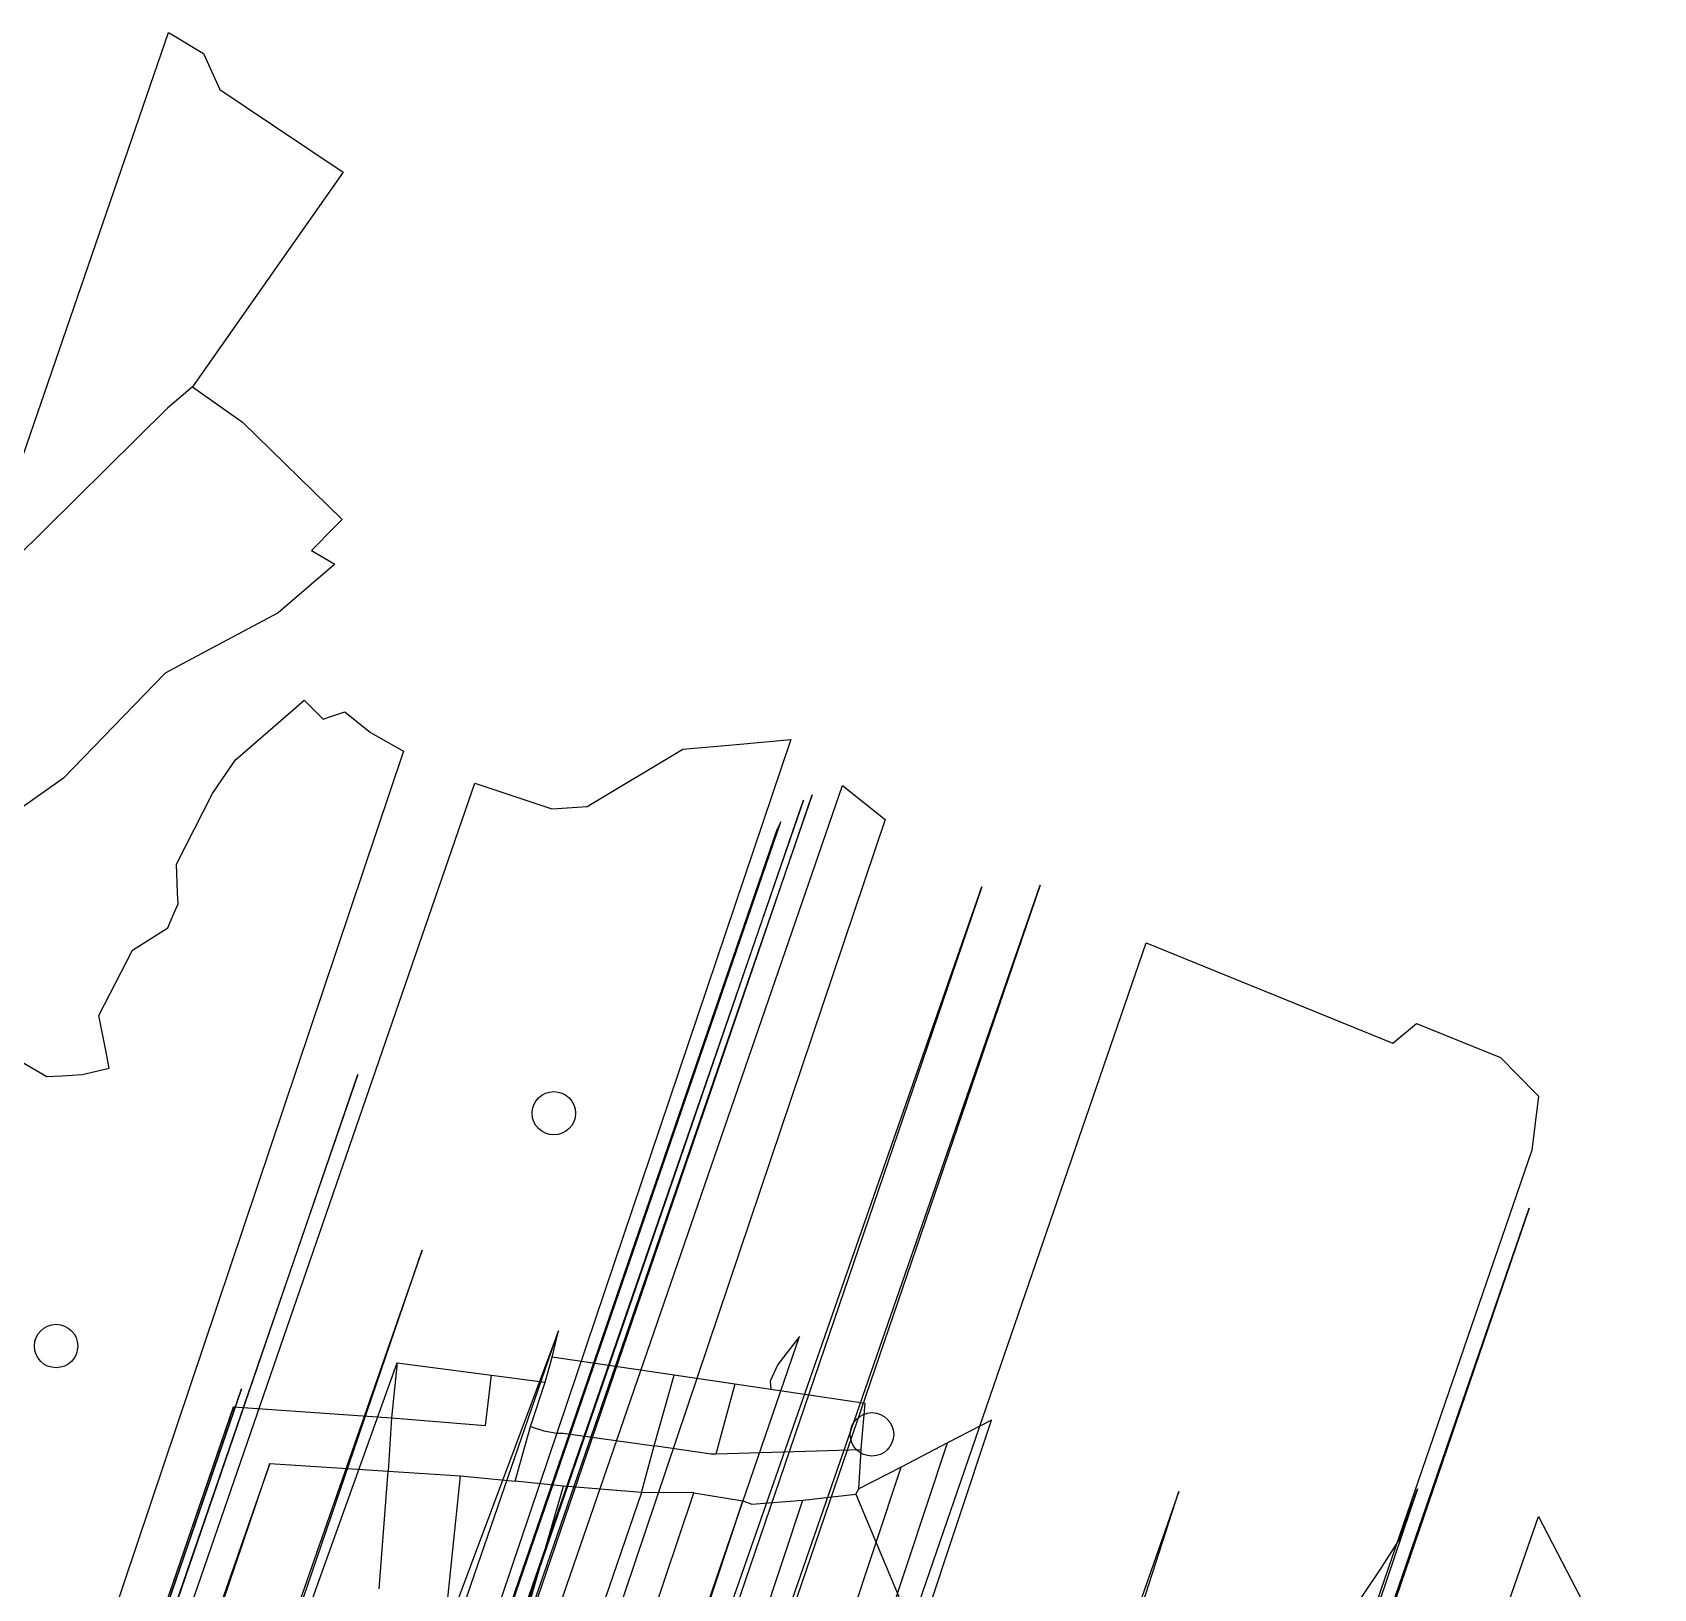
# Model space of a CAD drawing. Extents: x -1515 to 3065, y -1614 to 5536.
# Drawn here: x 1549 to 2290, y 4571 to 5283 of the extents above; entities that cross this region are included whole.
import ezdxf

# ---------------------------------------------------------------- set-up
doc = ezdxf.new("R2010")
doc.units = 0
doc.header["$MEASUREMENT"] = 0
doc.layers.add('0710400000', color=7, linetype='CONTINUOUS')
doc.layers.add('ZONA', color=3, linetype='CONTINUOUS')

msp = doc.modelspace()

# ---------------------------------------------------------------- linework, layer by layer
at = {"layer": '0710400000', "color": 5}
for p, q in [((91.94, 866.72), (1610.92, 5282.71)), ((1610.92, 5282.71), (1613.59, 5281.11)), ((1613.59, 5281.11), (1626.91, 5273.11)), ((1626.91, 5273.11), (1634.46, 5256.66)), ((1634.46, 5256.66), (1658.58, 5240.44)), ((1658.58, 5240.44), (1690.79, 5218.77)), ((1690.79, 5218.77), (1667.84, 5186.09)), ((1667.84, 5186.09), (1621.95, 5120.7)), ((1621.95, 5120.7), (1610.45, 5110.92)), ((1621.95, 5120.7), (1644.83, 5104.48)), ((1610.45, 5110.92), (1540.91, 5042.06)), ((1644.83, 5104.48), (1690.38, 5060.1)), ((1687.18, 5056.86), (1676.39, 5045.93)), ((1690.38, 5060.1), (1687.18, 5056.86)), ((1676.39, 5045.93), (1687.08, 5039.55)), ((1687.08, 5039.55), (1661.09, 5017.37)), ((1661.09, 5017.37), (1619.3, 4995.04)), ((1609.49, 4989.79), (1595.08, 4974.92)), ((1619.3, 4995.04), (1609.49, 4989.79)), ((1595.08, 4974.92), (1562.99, 4941.79)), ((1667.99, 4973.03), (1673.02, 4977.37)), ((1673.02, 4977.37), (1673.89, 4976.51)), ((1673.89, 4976.51), (1681.63, 4968.77)), ((1641.54, 4950.19), (1667.99, 4973.03)), ((1681.63, 4968.77), (1684.31, 4969.66)), ((1684.31, 4969.66), (1691.6, 4972.09)), ((1691.6, 4972.09), (1703.33, 4962.71)), ((1703.33, 4962.71), (1718.43, 4954.07)), ((1718.43, 4954.07), (228.4, 525.16)), ((1895.48, 4959.4), (398.26, 524.13)), ((1802.4, 4928.88), (1846.12, 4954.97)), ((1846.12, 4954.97), (1870.62, 4957.16)), ((1870.62, 4957.16), (1895.48, 4959.4)), ((1631.14, 4934.76), (1641.54, 4950.19)), ((228.4, 525.16), (1751.02, 4939.5)), ((398.26, 524.13), (1919.1, 4938.44)), ((1562.99, 4941.79), (1496.91, 4895.16)), ((1751.02, 4939.5), (1786.23, 4927.73)), ((1919.1, 4938.44), (1938.64, 4922.85)), ((1901.32, 4931.76), (373.16, 508.29)), ((1905.23, 4934.14), (383.71, 516.9)), ((383.71, 516.9), (1901.32, 4931.76)), ((398.26, 524.13), (1905.23, 4934.14)), ((1614.54, 4902.53), (1631.14, 4934.76)), ((1938.64, 4922.85), (442.74, 485.28)), ((1786.23, 4927.73), (1788.67, 4927.9)), ((1788.67, 4927.9), (1802.4, 4928.88)), ((1889.08, 4918.08), (355.34, 456.89)), ((373.16, 508.29), (1890.91, 4921.79)), ((1890.91, 4921.79), (1889.08, 4918.08)), ((1615.09, 4889.4), (1614.54, 4902.53)), ((474.45, 472.17), (2009.62, 4892.91)), ((2009.62, 4892.91), (499.93, 479.67)), ((442.74, 485.28), (1982.88, 4892.14)), ((1982.88, 4892.14), (474.45, 472.17)), ((1615.31, 4884.38), (1615.09, 4889.4)), ((1610.66, 4873.41), (1612.99, 4878.9)), ((1612.99, 4878.9), (1615.31, 4884.38)), ((1594.47, 4863.19), (1610.66, 4873.41)), ((538.61, 450.84), (2058.03, 4866.47)), ((1579.08, 4833.27), (1594.47, 4863.19)), ((2058.03, 4866.47), (2170.85, 4820.55)), ((1582.25, 4817.24), (1579.08, 4833.27)), ((2170.85, 4820.55), (2181.7, 4829.59)), ((2181.7, 4829.59), (2220.03, 4814.04)), ((1544.02, 4811.95), (1555.26, 4805.33)), ((1583.84, 4809.22), (1582.25, 4817.24)), ((2220.03, 4814.04), (2236.3, 4797.42)), ((1697.48, 4806.26), (152.5, 319.98)), ((228.4, 525.16), (1697.48, 4806.26)), ((1555.26, 4805.33), (1562.33, 4805.73)), ((1562.33, 4805.73), (1571.41, 4806.25)), ((1571.41, 4806.25), (1572.91, 4806.61)), ((1572.91, 4806.61), (1583.84, 4809.22)), ((2236.3, 4797.42), (2237.38, 4796.32)), ((2237.38, 4796.32), (2234.31, 4771.75)), ((2234.31, 4771.75), (713.62, 341.98)), ((712.27, 331.18), (2233.1, 4745.21)), ((2233.1, 4745.21), (721.31, 321.78)), ((1727.02, 4726.02), (184.63, 310.21)), ((214.83, 310.4), (1727.02, 4726.02)), ((1789.29, 4689.14), (142.42, 292.72)), ((275.3, 300.16), (1789.29, 4689.14)), ((390.02, 296.11), (1899.49, 4686.59)), ((1786.4, 4677.07), (1789.29, 4689.14)), ((1899.49, 4686.59), (1889.65, 4673.79)), ((132.68, 266.39), (1715.5, 4674.43)), ((1715.5, 4674.43), (1712.99, 4649.38)), ((1715.5, 4674.43), (1758.66, 4668.9)), ((1783.13, 4665.62), (1786.4, 4677.07)), ((1842.11, 4668.81), (1786.4, 4677.07)), ((1889.65, 4673.79), (1886.02, 4666.12)), ((1755.95, 4645.88), (1758.66, 4668.9)), ((1758.66, 4668.9), (1783.13, 4665.62)), ((1776.48, 4645.42), (1783.13, 4665.62)), ((1832.98, 4636.57), (1842.11, 4668.81)), ((1869.91, 4664.7), (1842.11, 4668.81)), ((1869.91, 4664.7), (1861.16, 4632.77)), ((1886.34, 4662.26), (1869.91, 4664.7)), ((1886.02, 4666.12), (1886.34, 4662.26)), ((1644.33, 4662.58), (122.42, 239.93)), ((132.68, 266.39), (1644.33, 4662.58)), ((1929.46, 4655.87), (1886.34, 4662.26)), ((1927.81, 4636.97), (1929.46, 4655.87)), ((1640.69, 4654.32), (110.79, 213.56)), ((122.42, 239.93), (1640.69, 4654.32)), ((495.12, 169.42), (1987.32, 4648.25)), ((1640.69, 4654.32), (1712.99, 4649.38)), ((1712.99, 4649.38), (1711.45, 4624.96)), ((1712.99, 4649.38), (1755.95, 4645.88)), ((1987.32, 4648.25), (1967.21, 4637.84)), ((1769.46, 4620.31), (1776.48, 4645.42)), ((1776.48, 4645.42), (1782.65, 4643.32)), ((1782.65, 4643.32), (1788.48, 4642.35)), ((1788.48, 4642.35), (1791.4, 4642.39)), ((1791.4, 4642.39), (1832.98, 4636.57)), ((474.64, 158.38), (1967.21, 4637.84)), ((1827.3, 4615.21), (1832.98, 4636.57)), ((1859.15, 4632.7), (1832.98, 4636.57)), ((1927.68, 4634.74), (1861.16, 4632.77)), ((1926.66, 4616.84), (1927.68, 4634.74)), ((1927.68, 4634.74), (1927.81, 4636.97)), ((1967.21, 4637.84), (1946, 4626.85)), ((1657.34, 4628.41), (110.79, 213.56)), ((136.25, 156.62), (1657.34, 4628.41)), ((454.27, 147.01), (1946, 4626.85)), ((1657.34, 4628.41), (1711.45, 4624.96)), ((1861.16, 4632.77), (1859.15, 4632.7)), ((1946, 4626.85), (1926.66, 4616.84)), ((1707.22, 4571.09), (1711.45, 4624.96)), ((1711.45, 4624.96), (1744.47, 4622.8)), ((1736.65, 4547.43), (1744.47, 4622.8)), ((1744.47, 4622.8), (1769.46, 4620.31)), ((1791.64, 4618.1), (1769.46, 4620.31)), ((1827.3, 4615.21), (271.91, 96.1)), ((329.28, 104.77), (1851.25, 4615.03)), ((389.89, 112.71), (1873.58, 4611.44)), ((412.02, 124.63), (1900.96, 4611.75)), ((2072.96, 4615.65), (516.01, 181.77)), ((667.46, 264.2), (2072.96, 4615.65)), ((2182.12, 4616.94), (684.51, 205.59)), ((1760.93, 4512.7), (1791.64, 4618.1)), ((1827.3, 4615.21), (1791.64, 4618.1)), ((1851.25, 4615.03), (1827.3, 4615.21)), ((1851.25, 4615.03), (1873.58, 4611.44)), ((1873.58, 4611.44), (1877.67, 4609.93)), ((1877.67, 4609.93), (1900.96, 4611.75)), ((1900.96, 4611.75), (1925.23, 4614.51)), ((1925.23, 4614.51), (1926.66, 4616.84)), ((1925.23, 4614.51), (1951.48, 4551.87)), ((2173.5, 4593.33), (2182.12, 4616.94)), ((705.75, 212.75), (2237.4, 4604.26)), ((2237.4, 4604.26), (2290.05, 4502.7)), ((2165.8, 4581.11), (2173.5, 4593.33)), ((2147.49, 4553.78), (2165.8, 4581.11))]:
    msp.add_line(p, q, dxfattribs=at)
at = {"layer": 'ZONA', "color": 3}
for centre in [(1787.14, 4788.56), (1559.54, 4682.17), (1932.64, 4641.78)]:
    msp.add_circle(centre, 9.92, dxfattribs=at)

doc.saveas('drawing.dxf')
